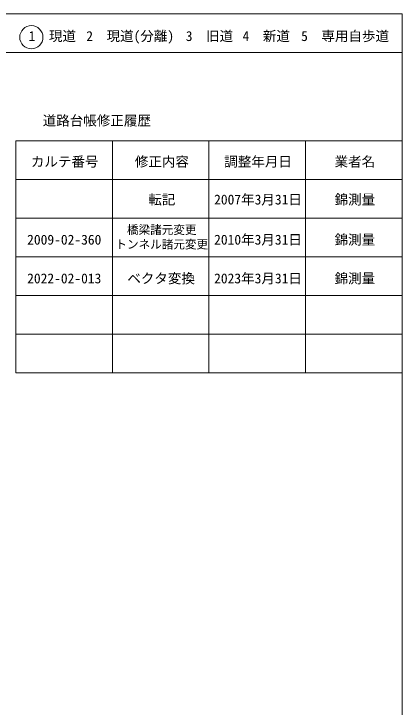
# Model space of a CAD drawing. Units: millimetres, scale not verified. Extents: x -141270 to 498730, y -17600 to 342400.
# Drawn here: x 398230 to 498730, y 163173 to 342400 of the extents above; entities that cross this region are included whole.
import ezdxf
from ezdxf.enums import TextEntityAlignment as Align

# ---------------------------------------------------------------- set-up
doc = ezdxf.new("R2010")
doc.units = ezdxf.units.MM
doc.header["$LTSCALE"] = 1000
for name, color, linetype, lineweight in [('M-TTL', 2, 'Continuous', 13), ('M-TTL-FRAM', 2, 'Continuous', 13), ('M-TTL-LINE', 7, 'Continuous', 13), ('M-TTL-TXT', 7, 'Continuous', 13)]:
    doc.layers.add(name, color=color, linetype=linetype, lineweight=lineweight)
doc.styles.add('ＭＳ ゴシック', font='')
doc.styles.get('ＭＳ ゴシック').set_extended_font_data('MS Gothic')

msp = doc.modelspace()

# ---------------------------------------------------------------- linework, layer by layer
at = {"layer": 'M-TTL'}
for p, q in [((498730, 342400), (-141270, 342400)), ((498730, -17600), (498730, 342400))]:
    msp.add_line(p, q, dxfattribs=at)
at = {"layer": 'M-TTL-FRAM'}
for p, q in [((398730, 309597), (398730, 249597)), ((398730, 309597), (498730, 309597)), ((398730, 249597), (498730, 249597))]:
    msp.add_line(p, q, dxfattribs=at)
at = {"layer": 'M-TTL-LINE'}
for p, q in [((-141270, 332400), (498730, 332400)), ((423730, 309597), (423730, 249597)), ((448730, 309597), (448730, 249597)), ((473730, 309597), (473730, 249597)), ((398730, 299597), (498730, 299597)), ((398730, 289597), (498730, 289597)), ((398730, 279597), (498730, 279597)), ((398730, 269597), (498730, 269597)), ((398730, 259597), (498730, 259597))]:
    msp.add_line(p, q, dxfattribs=at)
at = {"layer": 'M-TTL-TXT'}
msp.add_circle((402760, 336358), 3000, dxfattribs=at)

# ---------------------------------------------------------------- texts
at = {"layer": 'M-TTL-TXT', "style": 'ＭＳ ゴシック'}
for s, height, p in [('1\u3000現道', 2566, (402053, 334608)), ('2\u3000現道(分離)', 2566, (416973, 334608)), ('3\u3000旧道', 2566, (442726, 334608)), ('4\u3000新道', 2566, (457429, 334608)), ('5\u3000専用自歩道', 2566, (472583, 334608)), ('道路台帳修正履歴', 2566, (405698, 312763)), ('カルテ番号', 2566, (402637, 302153)), ('修正内容', 2566, (429538, 302153)), ('調整年月日', 2566, (452691, 302153)), ('業者名', 2566, (481236, 302153)), ('転記', 2566, (433038, 292348)), ('2007年3月31日', 2566, (450066, 292348)), ('錦測量', 2566, (481236, 292348)), ('橋梁諸元変更', 2199, (427513, 284817)), ('2009-02-360', 2566, (401674, 281975)), ('2010年3月31日', 2566, (450066, 281975)), ('錦測量', 2566, (481236, 281975)), ('トンネル諸元変更', 2199, (424513, 281052)), ('2022-02-013', 2566, (401674, 271957)), ('ベクタ変換', 2566, (427595, 271957)), ('2023年3月31日', 2566, (450066, 271957)), ('錦測量', 2566, (481236, 271957))]:
    msp.add_text(s, height=height, dxfattribs=at).set_placement(p, align=Align.BOTTOM_LEFT)

doc.saveas('drawing.dxf')
